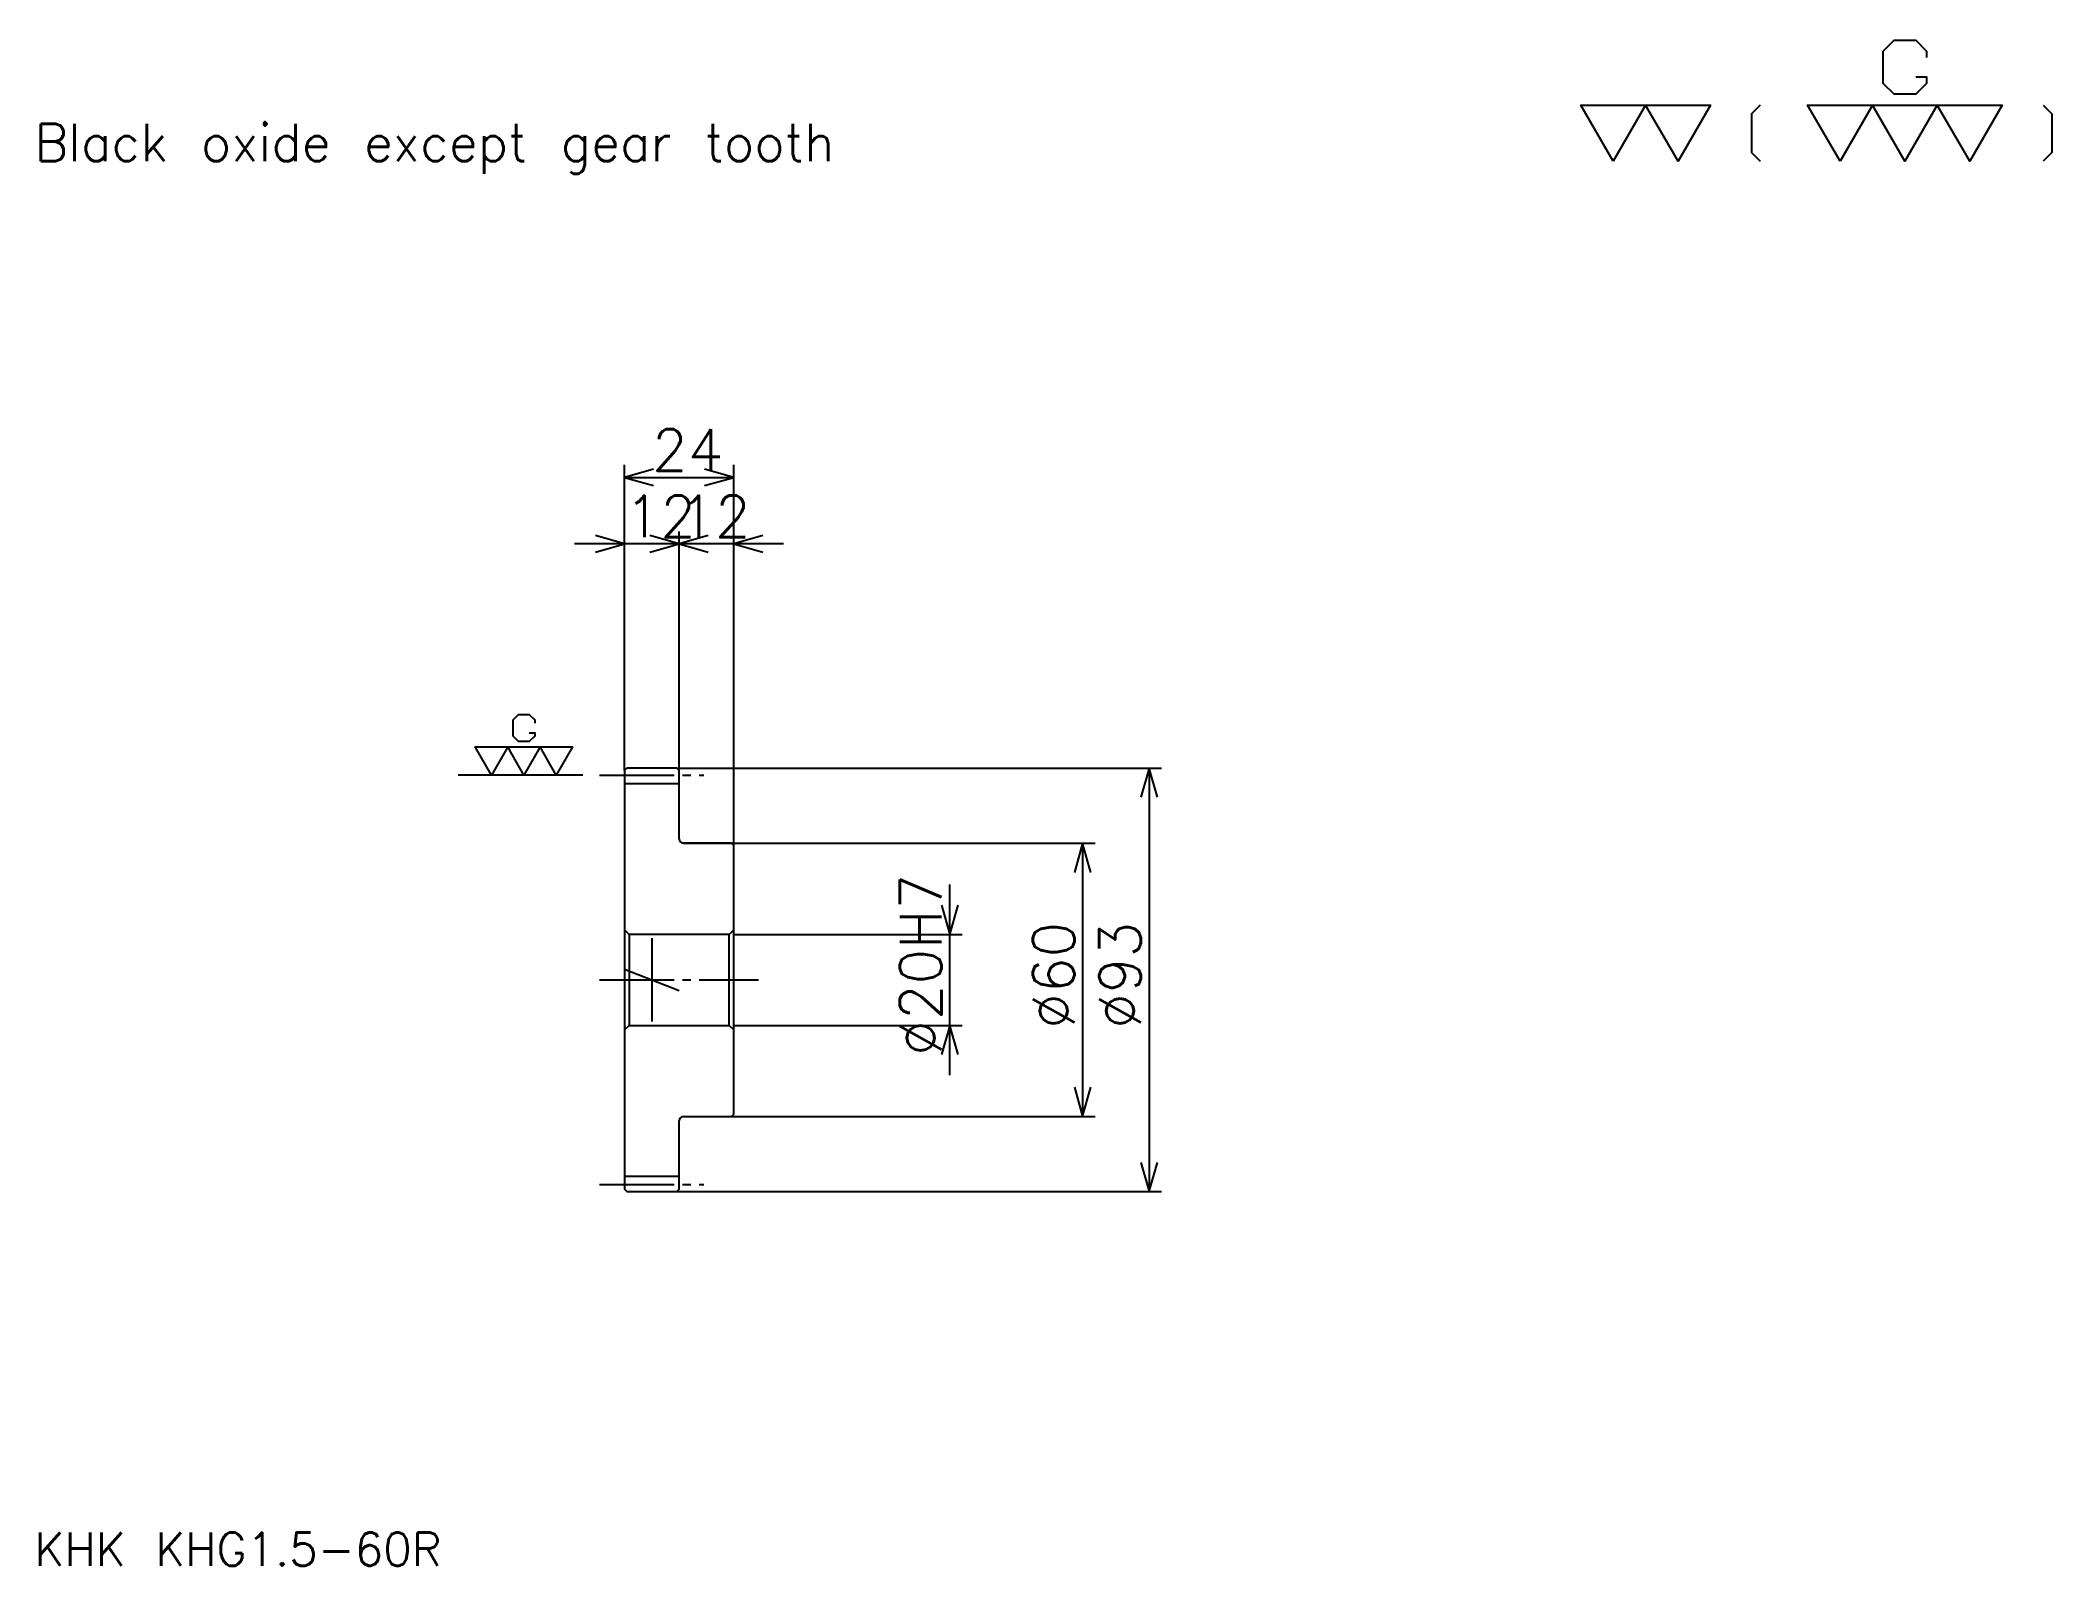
# Model space of a CAD drawing. Extents: x 20 to 462, y 20 to 355.
import ezdxf

# ---------------------------------------------------------------- set-up
doc = ezdxf.new("R2010")
doc.units = 0
doc.linetypes.add('DASHDOT', pattern=[21.913044, 16.434783, -1.826087, 1.826087, -1.826087])
doc.layers.get('0').update_dxf_attribs({"linetype": 'CONTINUOUS'})
doc.layers.add('DASHDOT', color=6, linetype='DASHDOT')
doc.styles.add('KANJI', font='TXT', dxfattribs={"bigfont": 'BIGFONT'})

msp = doc.modelspace()

# ---------------------------------------------------------------- linework, layer by layer
at = {"color": 5}
for p, q in [((147.913055, 195.32608), (147.913055, 261.978241)), ((171.913055, 195.32608), (171.913055, 261.978241)), ((147.913055, 259.239136), (171.913055, 259.239136)), ((170.869583, 244.630432), (136.956528, 244.630432)), ((182.869568, 244.630432), (148.956528, 244.630432)), ((159.913055, 195.32608), (159.913055, 247.369568)), ((147.913055, 194.82608), (147.913055, 195.32608)), ((159.413055, 195.32608), (171.913055, 195.32608)), ((159.913055, 194.82608), (159.913055, 195.32608)), ((171.913055, 195.32608), (265.956543, 195.32608)), ((171.913055, 178.32608), (171.913055, 195.32608)), ((263.217407, 195.32608), (263.217407, 102.32608)), ((160.913055, 178.82608), (171.913055, 178.82608)), ((171.913055, 178.82608), (251.347839, 178.82608)), ((248.608704, 178.82608), (248.608704, 118.82608)), ((219.391312, 127.86956), (219.391312, 169.782608)), ((171.913055, 158.82608), (222.130432, 158.82608)), ((171.913055, 138.82608), (222.130432, 138.82608)), ((160.913055, 118.82608), (171.913055, 118.82608)), ((171.913055, 118.82608), (251.347839, 118.82608)), ((159.413055, 102.32608), (171.913055, 102.32608)), ((171.913055, 102.32608), (265.956543, 102.32608))]:
    msp.add_line(p, q, dxfattribs=at)
at = {"color": 7}
for p, q in [((138.782623, 193.82608), (111.391312, 193.82608)), ((153.913055, 157.956512), (153.913055, 139.695648))]:
    msp.add_line(p, q, dxfattribs=at)
at = {"color": 4}
for p, q in [((147.913055, 191.95108), (159.913055, 191.95108)), ((170.913055, 158.82608), (171.913055, 159.82608)), ((148.913055, 158.82608), (148.913055, 138.82608)), ((170.913055, 138.82608), (171.913055, 137.82608)), ((147.913055, 105.70108), (159.913055, 105.70108))]:
    msp.add_line(p, q, dxfattribs=at)
at = {"color": 7}
for points in [[(431.686951, 347.212158), (434.060852, 347.212158), (434.060852, 345.787811), (431.686951, 343.41391), (426.939117, 343.41391), (424.565186, 345.787811), (424.565186, 352.909546), (426.939117, 355.283478), (431.686951, 355.283478), (434.060852, 352.909546), (434.060852, 351.485229)], [(365.217377, 328.695648), (358.095642, 341.040009), (386.582581, 341.040009), (379.460846, 328.695648), (372.339111, 341.040009), (365.217377, 328.695648)], [(397.502594, 341.040009), (395.603455, 339.140869), (395.603455, 330.594788), (397.502594, 328.695648)], [(415.06955, 328.695648), (407.947815, 341.040009), (450.678253, 341.040009), (443.556519, 328.695648), (436.434753, 341.040009), (429.313049, 328.695648), (422.191284, 341.040009), (415.06955, 328.695648)], [(459.699097, 341.040009), (461.598236, 339.140869), (461.598236, 330.594788), (459.699097, 328.695648)], [(127.004364, 203.084351), (128.191315, 203.084351), (128.191315, 202.372162), (127.004364, 201.185211), (124.630447, 201.185211), (123.443489, 202.372162), (123.443489, 205.933044), (124.630447, 207.119995), (127.004364, 207.119995), (128.191315, 205.933044), (128.191315, 205.220856)], [(118.695663, 193.82608), (115.134796, 199.99826), (136.500015, 199.99826), (132.939148, 193.82608), (129.378265, 199.99826), (125.817398, 193.82608), (122.256531, 199.99826), (118.695663, 193.82608)]]:
    msp.add_lwpolyline(points, dxfattribs=at)
at = {"color": 5}
for points in [[(154.304367, 261.065216), (147.913055, 259.239136), (154.304367, 257.413025)], [(165.521759, 257.413025), (171.913055, 259.239136), (165.521759, 261.065216)], [(141.521744, 242.804352), (147.913055, 244.630432), (141.521744, 246.456512)], [(153.521744, 242.804352), (159.913055, 244.630432), (153.521744, 246.456512)], [(166.304352, 246.456512), (159.913055, 244.630432), (166.304352, 242.804352)], [(178.304352, 246.456512), (171.913055, 244.630432), (178.304352, 242.804352)], [(265.043488, 188.934784), (263.217407, 195.32608), (261.391296, 188.934784)], [(250.434799, 172.434784), (248.608704, 178.82608), (246.782623, 172.434784)], [(217.565216, 165.217377), (219.391312, 158.82608), (221.217407, 165.217377)], [(221.217407, 132.434784), (219.391312, 138.82608), (217.565216, 132.434784)], [(246.782623, 125.217384), (248.608704, 118.82608), (250.434799, 125.217384)], [(261.391296, 108.717384), (263.217407, 102.32608), (265.043488, 108.717384)]]:
    msp.add_lwpolyline(points, dxfattribs=at)
at = {"color": 4}
for points in [[(159.913055, 179.82608), (159.913055, 194.82608), (159.413055, 195.32608), (148.413055, 195.32608), (147.913055, 194.82608), (147.913055, 137.82608)], [(160.913055, 118.82608), (171.413055, 118.82608), (171.913055, 119.32608), (171.913055, 178.32608), (171.413055, 178.82608), (160.913055, 178.82608)], [(147.913055, 137.82608), (148.913055, 138.82608), (170.913055, 138.82608), (170.913055, 158.82608), (148.913055, 158.82608), (147.913055, 159.82608)], [(147.913055, 137.82608), (147.913055, 102.82608), (148.413055, 102.32608), (159.413055, 102.32608), (159.913055, 102.82608), (159.913055, 117.82608)]]:
    msp.add_lwpolyline(points, dxfattribs=at)
for centre, start, end in [((160.913055, 179.82608), 180, 270), ((160.913055, 117.82608), 90, 180)]:
    msp.add_arc(centre, 1, start, end, dxfattribs=at)
at = {"layer": 'DASHDOT', "color": 7}
for p, q in [((142.434799, 193.82608), (165.391312, 193.82608)), ((147.913055, 151.189545), (159.913055, 146.462616)), ((142.434799, 148.82608), (177.391312, 148.82608)), ((142.434799, 103.82608), (165.391312, 103.82608))]:
    msp.add_line(p, q, dxfattribs=at)

# ---------------------------------------------------------------- texts
at = {"color": 7, "style": 'KANJI'}
for s, height, p in [('Black oxide except gear tooth', 8.217391, (18.26087, 328.695648)), ('24', 9.130435, (153.978271, 260.699982)), ('12', 9.130435, (147.978271, 246.091309)), ('12', 9.130435, (159.978271, 246.091309)), ('KHK KHG1.5-60R', 7.304348, (18.26087, 20.086956))]:
    msp.add_text(s, height=height, dxfattribs=at).set_placement(p)
for s, p in [('%%c20H7', (217.565216, 132.16304)), ('%%c60', (246.782623, 138.097824)), ('%%c93', (261.391296, 138.097824))]:
    msp.add_text(s, height=9.130435, rotation=90, dxfattribs=at).set_placement(p)

doc.saveas('drawing.dxf')
